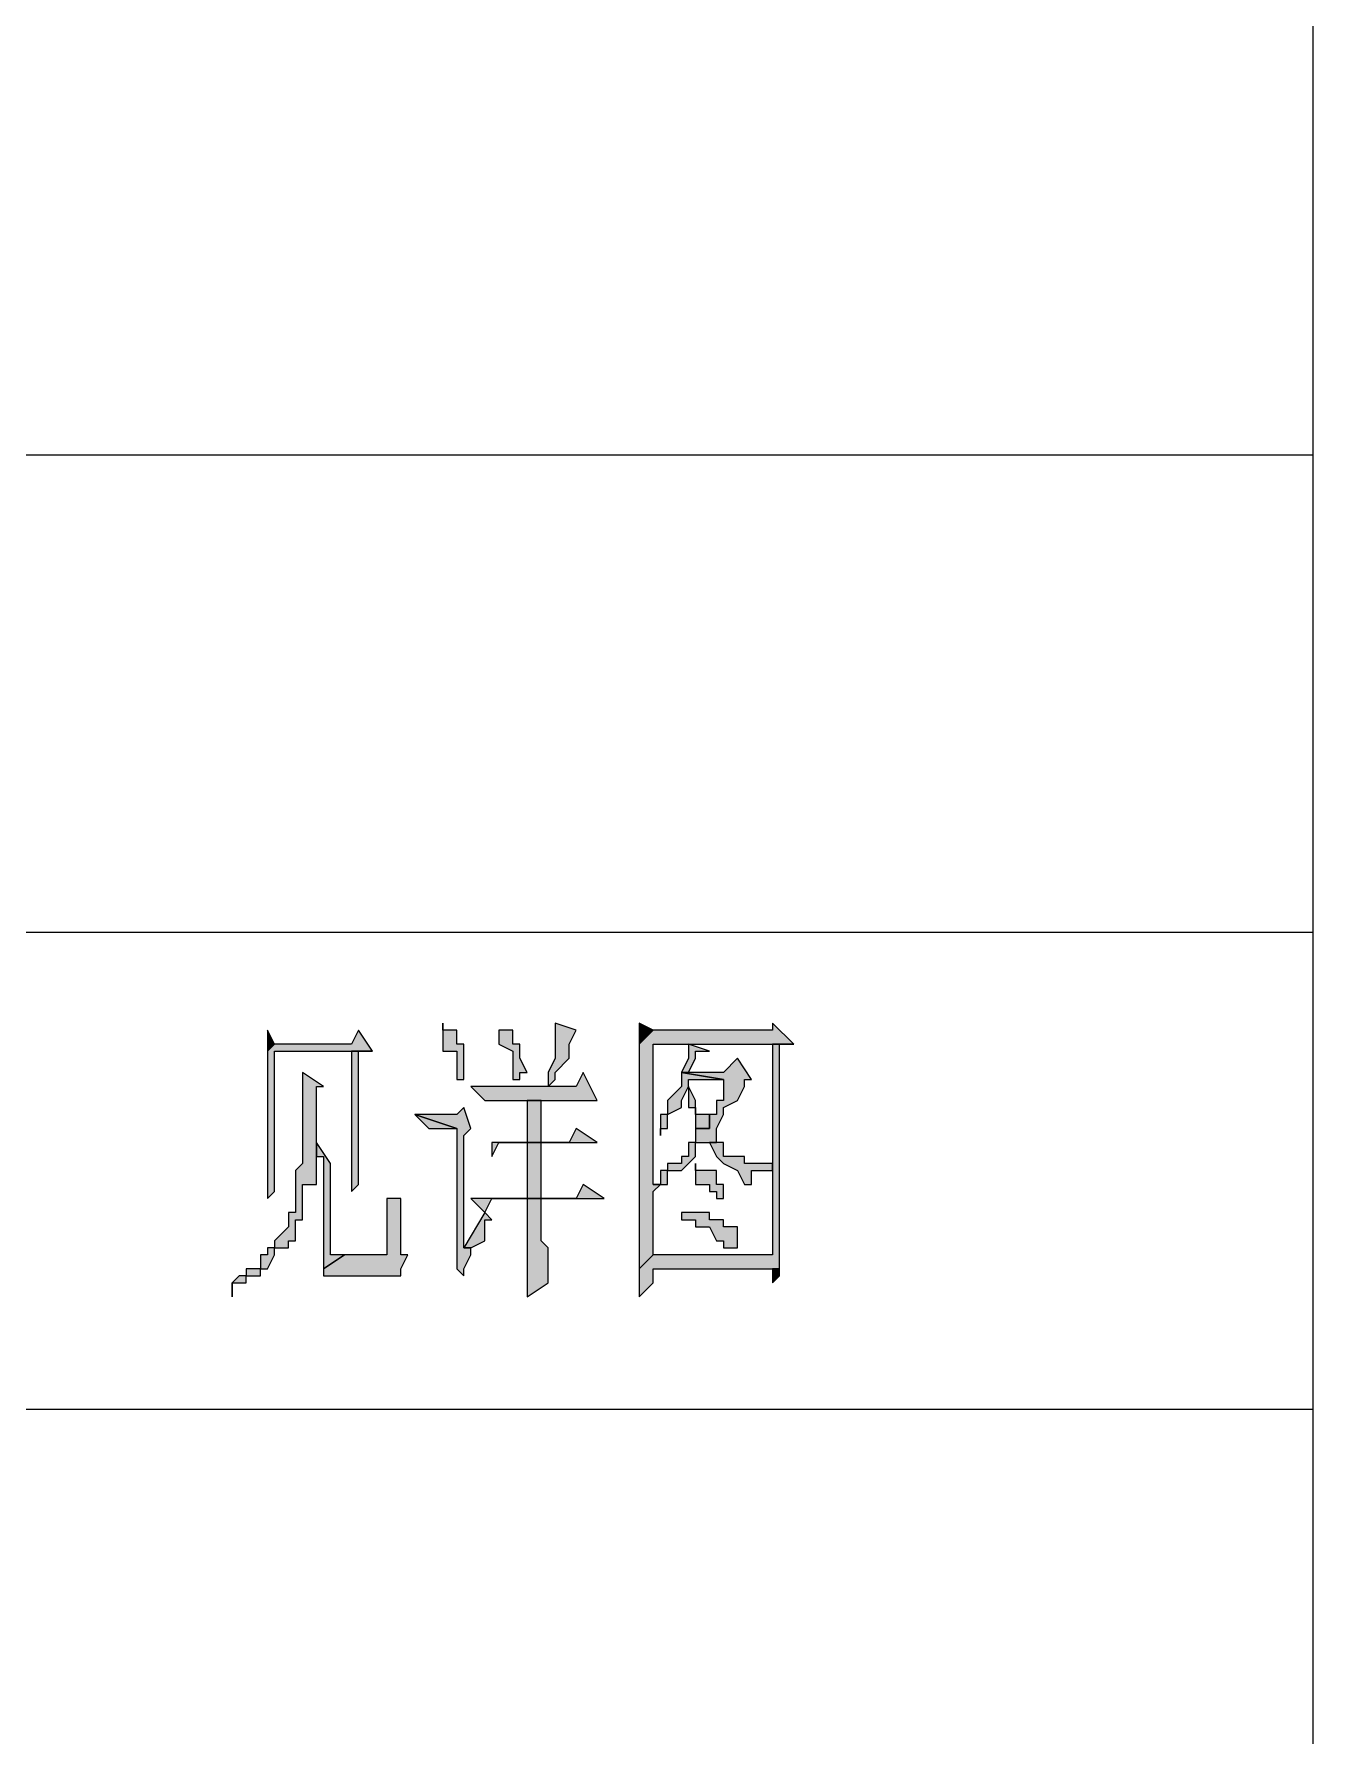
# Model space of a CAD drawing. Header units: millimetres. Extents: x 20 to 821, y 1 to 1134.
# Drawn here: x 788.36 to 821.16, y 191.2 to 234.86 of the extents above; entities that cross this region are included whole.
import ezdxf

# ---------------------------------------------------------------- set-up
doc = ezdxf.new("R2010")
doc.units = ezdxf.units.MM
doc.layers.add('1', color=7, linetype='Continuous')

msp = doc.modelspace()

# ---------------------------------------------------------------- hatches: boundary and pattern name
h = msp.add_hatch(color=0)
h.dxf.hatch_style = 2
h.paths.add_polyline_path([(794.34, 209.301732), (794.34, 208.761732), (794.52, 208.941732)])
h = msp.add_hatch(color=0)
h.dxf.hatch_style = 2
h.paths.add_polyline_path([(796.68, 209.301732), (796.5, 208.941732), (794.52, 208.941732), (794.34, 208.761732), (794.34, 205.161732), (794.34, 204.981732), (794.52, 205.161732), (794.52, 208.761732), (796.5, 208.761732), (797.04, 208.761732)])
h = msp.add_hatch(color=0)
h.dxf.hatch_style = 2
h.paths.add_polyline_path([(798.84, 209.481732), (798.84, 208.761732), (799.2, 208.761732), (799.2, 208.041732), (799.38, 208.041732), (799.38, 208.941732), (799.2, 208.941732), (799.2, 209.301732), (798.84, 209.301732)])
h = msp.add_hatch(color=0)
h.dxf.hatch_style = 2
h.paths.add_polyline_path([(800.28, 209.301732), (800.28, 208.941732), (800.64, 208.761732), (800.64, 208.041732), (800.82, 208.041732), (800.82, 208.221732), (801, 208.221732), (800.82, 208.581732), (800.82, 208.941732), (800.64, 208.941732), (800.64, 209.301732)])
h = msp.add_hatch(color=0)
h.dxf.hatch_style = 2
h.paths.add_polyline_path([(801.72, 209.481732), (801.72, 208.581732), (801.54, 208.221732), (801.54, 207.861732), (801.72, 208.041732), (801.72, 208.221732), (802.08, 208.581732), (802.08, 208.941732), (802.26, 209.301732)])
h = msp.add_hatch(color=0)
h.dxf.hatch_style = 2
h.paths.add_polyline_path([(803.88, 209.481732), (803.88, 208.941732), (804.24, 209.301732)])
h = msp.add_hatch(color=0)
h.dxf.hatch_style = 2
h.paths.add_polyline_path([(807.3, 209.481732), (807.3, 209.301732), (804.24, 209.301732), (803.88, 208.941732), (803.88, 203.181732), (804.24, 203.541732), (804.24, 205.161732), (804.42, 205.341732), (804.24, 205.341732), (804.24, 208.941732), (807.84, 208.941732)])
h = msp.add_hatch(color=0)
h.dxf.hatch_style = 2
h.paths.add_polyline_path([(797.04, 208.761732), (796.5, 208.761732), (796.5, 205.161732), (796.68, 205.341732), (796.68, 208.761732)])
h = msp.add_hatch(color=0)
h.dxf.hatch_style = 2
h.paths.add_polyline_path([(807.84, 208.941732), (807.3, 208.941732), (807.3, 203.541732), (804.24, 203.541732), (803.88, 203.181732), (803.88, 202.461732), (804.24, 202.821732), (804.24, 203.181732), (807.3, 203.181732), (807.48, 203.181732), (807.48, 203.541732), (807.48, 208.941732)])
h = msp.add_hatch(color=0)
h.dxf.hatch_style = 2
h.paths.add_polyline_path([(805.14, 208.941732), (805.14, 208.581732), (804.96, 208.221732), (805.14, 208.221732), (805.32, 208.581732), (805.32, 208.761732), (805.68, 208.761732)])
h = msp.add_hatch(color=0)
h.dxf.hatch_style = 2
h.paths.add_polyline_path([(806.4, 208.581732), (806.04, 208.221732), (804.96, 208.221732), (806.04, 208.041732), (806.04, 207.501732), (805.86, 207.501732), (805.86, 207.141732), (805.68, 207.141732), (805.68, 206.781732), (805.32, 206.781732), (805.32, 206.421732), (805.14, 206.421732), (805.14, 206.061732), (804.96, 206.061732), (804.96, 205.881732), (804.6, 205.881732), (804.6, 205.701732), (804.42, 205.701732), (804.42, 205.341732), (804.24, 205.341732), (804.42, 205.341732), (804.6, 205.341732), (804.6, 205.701732), (804.96, 205.701732), (805.14, 205.881732), (805.32, 206.061732), (805.32, 206.421732), (805.68, 206.421732), (805.86, 206.421732), (805.86, 206.601732), (805.86, 206.781732), (806.04, 207.141732), (806.04, 207.321732), (806.4, 207.501732), (806.58, 207.861732), (806.58, 208.041732), (806.76, 208.041732)])
h = msp.add_hatch(color=0)
h.dxf.hatch_style = 2
h.paths.add_polyline_path([(795.24, 208.221732), (795.24, 205.881732), (795.06, 205.701732), (795.06, 204.621732), (794.88, 204.621732), (794.88, 204.441732), (794.88, 204.261732), (794.52, 203.901732), (794.52, 203.721732), (794.34, 203.721732), (794.34, 203.541732), (794.16, 203.541732), (794.16, 203.181732), (793.8, 203.181732), (793.8, 203.001732), (793.62, 203.001732), (793.44, 202.821732), (793.44, 202.461732), (793.44, 202.821732), (793.8, 202.821732), (793.8, 203.001732), (794.16, 203.001732), (794.16, 203.181732), (794.34, 203.181732), (794.52, 203.541732), (794.52, 203.721732), (794.88, 203.721732), (794.88, 203.901732), (795.06, 203.901732), (795.06, 204.441732), (795.24, 204.441732), (795.24, 205.341732), (795.6, 205.341732), (795.6, 207.861732), (795.78, 207.861732)])
h = msp.add_hatch(color=0)
h.dxf.hatch_style = 2
h.paths.add_polyline_path([(802.44, 208.221732), (802.26, 207.861732), (799.56, 207.861732), (799.92, 207.501732), (802.8, 207.501732)])
h = msp.add_hatch(color=0)
h.dxf.hatch_style = 2
h.paths.add_polyline_path([(804.96, 208.221732), (804.96, 207.861732), (804.6, 207.501732), (804.6, 207.141732), (804.42, 207.141732), (804.42, 206.601732), (804.42, 206.781732), (804.6, 206.781732), (804.6, 207.141732), (804.96, 207.321732), (804.96, 207.501732), (805.14, 207.861732), (805.14, 208.041732), (806.04, 208.041732)])
h = msp.add_hatch(color=0)
h.dxf.hatch_style = 2
h.paths.add_polyline_path([(805.14, 207.861732), (805.14, 207.321732), (805.32, 207.321732), (805.32, 206.781732), (805.68, 206.781732), (805.68, 207.141732), (805.32, 207.141732), (805.32, 207.501732)])
h = msp.add_hatch(color=0)
h.dxf.hatch_style = 2
h.paths.add_polyline_path([(801, 206.421732), (801.36, 206.421732), (801.36, 207.501732), (801, 207.501732)])
h = msp.add_hatch(color=0)
h.dxf.hatch_style = 2
h.paths.add_polyline_path([(799.38, 207.321732), (799.2, 207.141732), (798.12, 207.141732), (799.2, 206.781732), (799.2, 203.181732), (799.38, 203.001732), (799.38, 203.181732), (799.56, 203.541732), (799.56, 203.721732), (799.38, 203.721732), (799.38, 206.601732), (799.56, 206.781732)])
h = msp.add_hatch(color=0)
h.dxf.hatch_style = 2
h.paths.add_polyline_path([(798.12, 207.141732), (798.48, 206.781732), (799.2, 206.781732)])
h = msp.add_hatch(color=0)
h.dxf.hatch_style = 2
h.paths.add_polyline_path([(802.26, 206.781732), (802.08, 206.421732), (800.1, 206.421732), (800.1, 206.061732), (800.28, 206.421732), (802.8, 206.421732)])
h = msp.add_hatch(color=0)
h.dxf.hatch_style = 2
h.paths.add_polyline_path([(795.6, 206.421732), (795.6, 206.061732), (795.78, 206.061732), (795.78, 203.181732), (796.32, 203.541732), (795.96, 203.541732), (795.96, 203.721732), (795.96, 205.881732)])
h = msp.add_hatch(color=0)
h.dxf.hatch_style = 2
h.paths.add_polyline_path([(801, 204.981732), (801.36, 204.981732), (801.36, 206.421732), (801, 206.421732)])
h = msp.add_hatch(color=0)
h.dxf.hatch_style = 2
h.paths.add_polyline_path([(805.86, 206.421732), (805.68, 206.421732), (805.86, 206.061732), (806.04, 205.881732), (806.4, 205.701732), (806.58, 205.341732), (806.76, 205.341732), (806.76, 205.701732), (807.3, 205.701732), (807.3, 205.881732), (806.58, 205.881732), (806.58, 206.061732), (806.04, 206.061732), (806.04, 206.421732)])
h = msp.add_hatch(color=0)
h.dxf.hatch_style = 2
h.paths.add_polyline_path([(805.32, 205.881732), (805.32, 205.341732), (805.68, 205.341732), (805.68, 205.161732), (805.86, 205.161732), (805.86, 204.981732), (806.04, 204.981732), (806.04, 205.341732), (805.86, 205.341732), (805.86, 205.701732), (805.68, 205.701732), (805.32, 205.701732)])
h = msp.add_hatch(color=0)
h.dxf.hatch_style = 2
h.paths.add_polyline_path([(802.44, 205.341732), (802.26, 204.981732), (799.56, 204.981732), (799.92, 204.621732), (800.1, 204.981732), (802.98, 204.981732)])
h = msp.add_hatch(color=0)
h.dxf.hatch_style = 2
h.paths.add_polyline_path([(797.76, 204.981732), (797.4, 204.981732), (797.4, 204.621732), (797.4, 203.541732), (797.22, 203.541732), (796.32, 203.541732), (795.78, 203.181732), (795.78, 203.001732), (795.96, 203.001732), (797.76, 203.001732), (797.76, 203.181732), (797.94, 203.541732), (797.76, 203.541732), (797.76, 203.721732)])
h = msp.add_hatch(color=0)
h.dxf.hatch_style = 2
h.paths.add_polyline_path([(801.36, 204.981732), (801, 204.981732), (801, 204.621732), (801, 202.461732), (801.54, 202.821732), (801.54, 203.721732), (801.36, 203.901732), (801.36, 204.261732), (801.36, 204.441732)])
h = msp.add_hatch(color=0)
h.dxf.hatch_style = 2
h.paths.add_polyline_path([(799.92, 204.621732), (799.38, 203.721732), (799.56, 203.721732), (799.92, 203.901732), (799.92, 204.441732), (800.1, 204.441732)])
h = msp.add_hatch(color=0)
h.dxf.hatch_style = 2
h.paths.add_polyline_path([(804.96, 204.621732), (804.96, 204.441732), (805.14, 204.441732), (805.32, 204.441732), (805.32, 204.261732), (805.68, 204.261732), (805.86, 203.901732), (806.04, 203.901732), (806.04, 203.721732), (806.4, 203.721732), (806.4, 203.901732), (806.4, 204.261732), (806.04, 204.261732), (806.04, 204.441732), (805.86, 204.441732), (805.68, 204.441732), (805.68, 204.621732)])
h = msp.add_hatch(color=0)
h.dxf.hatch_style = 2
h.paths.add_polyline_path([(807.48, 203.181732), (807.3, 203.181732), (807.3, 202.821732), (807.48, 203.001732)])

# ---------------------------------------------------------------- linework, layer by layer
at = {"layer": '1', "color": 0, "lineweight": 25}
for points in [[(20.16, 1133.601732), (821.16, 1133.601732), (821.16, 0.501732), (20.16, 0.501732), (20.16, 1133.601732)], [(557.64, 224.061732), (821.16, 224.061732)], [(557.64, 211.821732), (821.16, 211.821732)], [(557.64, 199.581732), (821.16, 199.581732)]]:
    msp.add_lwpolyline(points, dxfattribs=at)
at = {"layer": '1', "color": 0, "lineweight": 5}
for points in [[(794.34, 209.301732), (794.34, 208.761732), (794.52, 208.941732), (794.34, 209.301732)], [(796.68, 209.301732), (796.5, 208.941732), (794.52, 208.941732), (794.34, 208.761732), (794.34, 205.161732), (794.34, 205.161732), (794.34, 204.981732), (794.52, 205.161732), (794.52, 208.761732), (796.5, 208.761732), (797.04, 208.761732), (796.68, 209.301732)], [(798.84, 209.481732), (798.84, 208.761732), (799.2, 208.761732), (799.2, 208.041732), (799.38, 208.041732), (799.38, 208.941732), (799.2, 208.941732), (799.2, 209.301732), (798.84, 209.301732), (798.84, 209.481732)], [(800.28, 209.301732), (800.28, 208.941732), (800.64, 208.761732), (800.64, 208.041732), (800.82, 208.041732), (800.82, 208.221732), (801, 208.221732), (800.82, 208.581732), (800.82, 208.941732), (800.64, 208.941732), (800.64, 209.301732), (800.28, 209.301732)], [(801.72, 209.481732), (801.72, 208.581732), (801.54, 208.221732), (801.54, 207.861732), (801.72, 208.041732), (801.72, 208.221732), (802.08, 208.581732), (802.08, 208.941732), (802.26, 209.301732), (801.72, 209.481732)], [(803.88, 209.481732), (803.88, 208.941732), (804.24, 209.301732), (803.88, 209.481732)], [(807.3, 209.481732), (807.3, 209.301732), (804.24, 209.301732), (803.88, 208.941732), (803.88, 203.181732), (804.24, 203.541732), (804.24, 205.161732), (804.42, 205.341732), (804.24, 205.341732), (804.24, 208.941732), (807.84, 208.941732), (807.3, 209.481732)], [(797.04, 208.761732), (796.5, 208.761732), (796.5, 205.161732), (796.68, 205.341732), (796.68, 208.761732), (797.04, 208.761732)], [(807.84, 208.941732), (807.3, 208.941732), (807.3, 203.541732), (804.24, 203.541732), (803.88, 203.181732), (803.88, 202.461732), (804.24, 202.821732), (804.24, 203.181732), (807.3, 203.181732), (807.48, 203.181732), (807.48, 203.541732), (807.48, 208.941732), (807.84, 208.941732)], [(805.14, 208.941732), (805.14, 208.581732), (804.96, 208.221732), (805.14, 208.221732), (805.32, 208.581732), (805.32, 208.761732), (805.68, 208.761732), (805.14, 208.941732)], [(806.4, 208.581732), (806.04, 208.221732), (804.96, 208.221732), (806.04, 208.041732), (806.04, 207.501732), (805.86, 207.501732), (805.86, 207.141732), (805.68, 207.141732), (805.68, 206.781732), (805.32, 206.781732), (805.32, 206.421732), (805.14, 206.421732), (805.14, 206.061732), (804.96, 206.061732), (804.96, 205.881732), (804.6, 205.881732), (804.6, 205.701732), (804.42, 205.701732), (804.42, 205.341732), (804.24, 205.341732), (804.42, 205.341732), (804.6, 205.341732), (804.6, 205.701732), (804.96, 205.701732), (805.14, 205.881732), (805.32, 206.061732), (805.32, 206.421732), (805.68, 206.421732), (805.86, 206.421732), (805.86, 206.601732), (805.86, 206.781732), (806.04, 207.141732), (806.04, 207.321732), (806.4, 207.501732), (806.58, 207.861732), (806.58, 208.041732), (806.76, 208.041732), (806.4, 208.581732)], [(795.24, 208.221732), (795.24, 205.881732), (795.06, 205.701732), (795.06, 204.621732), (794.88, 204.621732), (794.88, 204.441732), (794.88, 204.441732), (794.88, 204.261732), (794.52, 203.901732), (794.52, 203.721732), (794.34, 203.721732), (794.34, 203.541732), (794.16, 203.541732), (794.16, 203.181732), (793.8, 203.181732), (793.8, 203.001732), (793.62, 203.001732), (793.44, 202.821732), (793.44, 202.461732), (793.44, 202.821732), (793.8, 202.821732), (793.8, 203.001732), (794.16, 203.001732), (794.16, 203.181732), (794.34, 203.181732), (794.52, 203.541732), (794.52, 203.721732), (794.88, 203.721732), (794.88, 203.901732), (795.06, 203.901732), (795.06, 204.441732), (795.24, 204.441732), (795.24, 205.341732), (795.6, 205.341732), (795.6, 207.861732), (795.78, 207.861732), (795.24, 208.221732)], [(802.44, 208.221732), (802.26, 207.861732), (799.56, 207.861732), (799.92, 207.501732), (802.8, 207.501732), (802.44, 208.221732)], [(804.96, 208.221732), (804.96, 207.861732), (804.6, 207.501732), (804.6, 207.141732), (804.42, 207.141732), (804.42, 206.601732), (804.42, 206.781732), (804.6, 206.781732), (804.6, 207.141732), (804.96, 207.321732), (804.96, 207.501732), (805.14, 207.861732), (805.14, 208.041732), (805.14, 208.041732), (806.04, 208.041732), (804.96, 208.221732)], [(805.14, 207.861732), (805.14, 207.321732), (805.32, 207.321732), (805.32, 206.781732), (805.68, 206.781732), (805.68, 207.141732), (805.32, 207.141732), (805.32, 207.501732), (805.14, 207.861732)], [(801, 206.421732), (801.36, 206.421732), (801.36, 207.501732), (801, 207.501732), (801, 206.421732)], [(799.38, 207.321732), (799.2, 207.141732), (798.12, 207.141732), (799.2, 206.781732), (799.2, 203.181732), (799.38, 203.001732), (799.38, 203.181732), (799.56, 203.541732), (799.56, 203.721732), (799.38, 203.721732), (799.38, 206.601732), (799.56, 206.781732), (799.38, 207.321732)], [(798.12, 207.141732), (798.48, 206.781732), (799.2, 206.781732), (798.12, 207.141732)], [(802.26, 206.781732), (802.08, 206.421732), (800.1, 206.421732), (800.1, 206.061732), (800.28, 206.421732), (802.8, 206.421732), (802.26, 206.781732)], [(795.6, 206.421732), (795.6, 206.061732), (795.78, 206.061732), (795.78, 203.181732), (796.32, 203.541732), (795.96, 203.541732), (795.96, 203.721732), (795.96, 205.881732), (795.6, 206.421732)], [(801, 204.981732), (801.36, 204.981732), (801.36, 206.421732), (801, 206.421732), (801, 204.981732)], [(805.86, 206.421732), (805.68, 206.421732), (805.86, 206.061732), (806.04, 205.881732), (806.4, 205.701732), (806.58, 205.341732), (806.76, 205.341732), (806.76, 205.701732), (807.3, 205.701732), (807.3, 205.881732), (806.58, 205.881732), (806.58, 206.061732), (806.04, 206.061732), (806.04, 206.421732), (805.86, 206.421732)], [(805.32, 205.881732), (805.32, 205.341732), (805.68, 205.341732), (805.68, 205.161732), (805.86, 205.161732), (805.86, 204.981732), (806.04, 204.981732), (806.04, 205.341732), (805.86, 205.341732), (805.86, 205.701732), (805.68, 205.701732), (805.32, 205.701732), (805.32, 205.881732)], [(802.44, 205.341732), (802.26, 204.981732), (799.56, 204.981732), (799.92, 204.621732), (800.1, 204.981732), (802.98, 204.981732), (802.44, 205.341732)], [(797.76, 204.981732), (797.4, 204.981732), (797.4, 204.621732), (797.4, 203.541732), (797.22, 203.541732), (796.32, 203.541732), (795.78, 203.181732), (795.78, 203.001732), (795.96, 203.001732), (797.76, 203.001732), (797.76, 203.181732), (797.94, 203.541732), (797.76, 203.541732), (797.76, 203.721732), (797.76, 204.981732)], [(801.36, 204.981732), (801, 204.981732), (801, 204.621732), (801, 202.461732), (801.54, 202.821732), (801.54, 203.721732), (801.36, 203.901732), (801.36, 204.261732), (801.36, 204.441732), (801.36, 204.981732)], [(799.92, 204.621732), (799.38, 203.721732), (799.56, 203.721732), (799.92, 203.901732), (799.92, 204.441732), (800.1, 204.441732), (799.92, 204.621732)], [(804.96, 204.621732), (804.96, 204.441732), (805.14, 204.441732), (805.32, 204.441732), (805.32, 204.261732), (805.68, 204.261732), (805.86, 203.901732), (806.04, 203.901732), (806.04, 203.721732), (806.4, 203.721732), (806.4, 203.901732), (806.4, 204.261732), (806.04, 204.261732), (806.04, 204.441732), (805.86, 204.441732), (805.68, 204.441732), (805.68, 204.621732), (804.96, 204.621732)], [(807.48, 203.181732), (807.3, 203.181732), (807.3, 202.821732), (807.48, 203.001732), (807.48, 203.181732)]]:
    msp.add_lwpolyline(points, dxfattribs=at)

doc.saveas('drawing.dxf')
